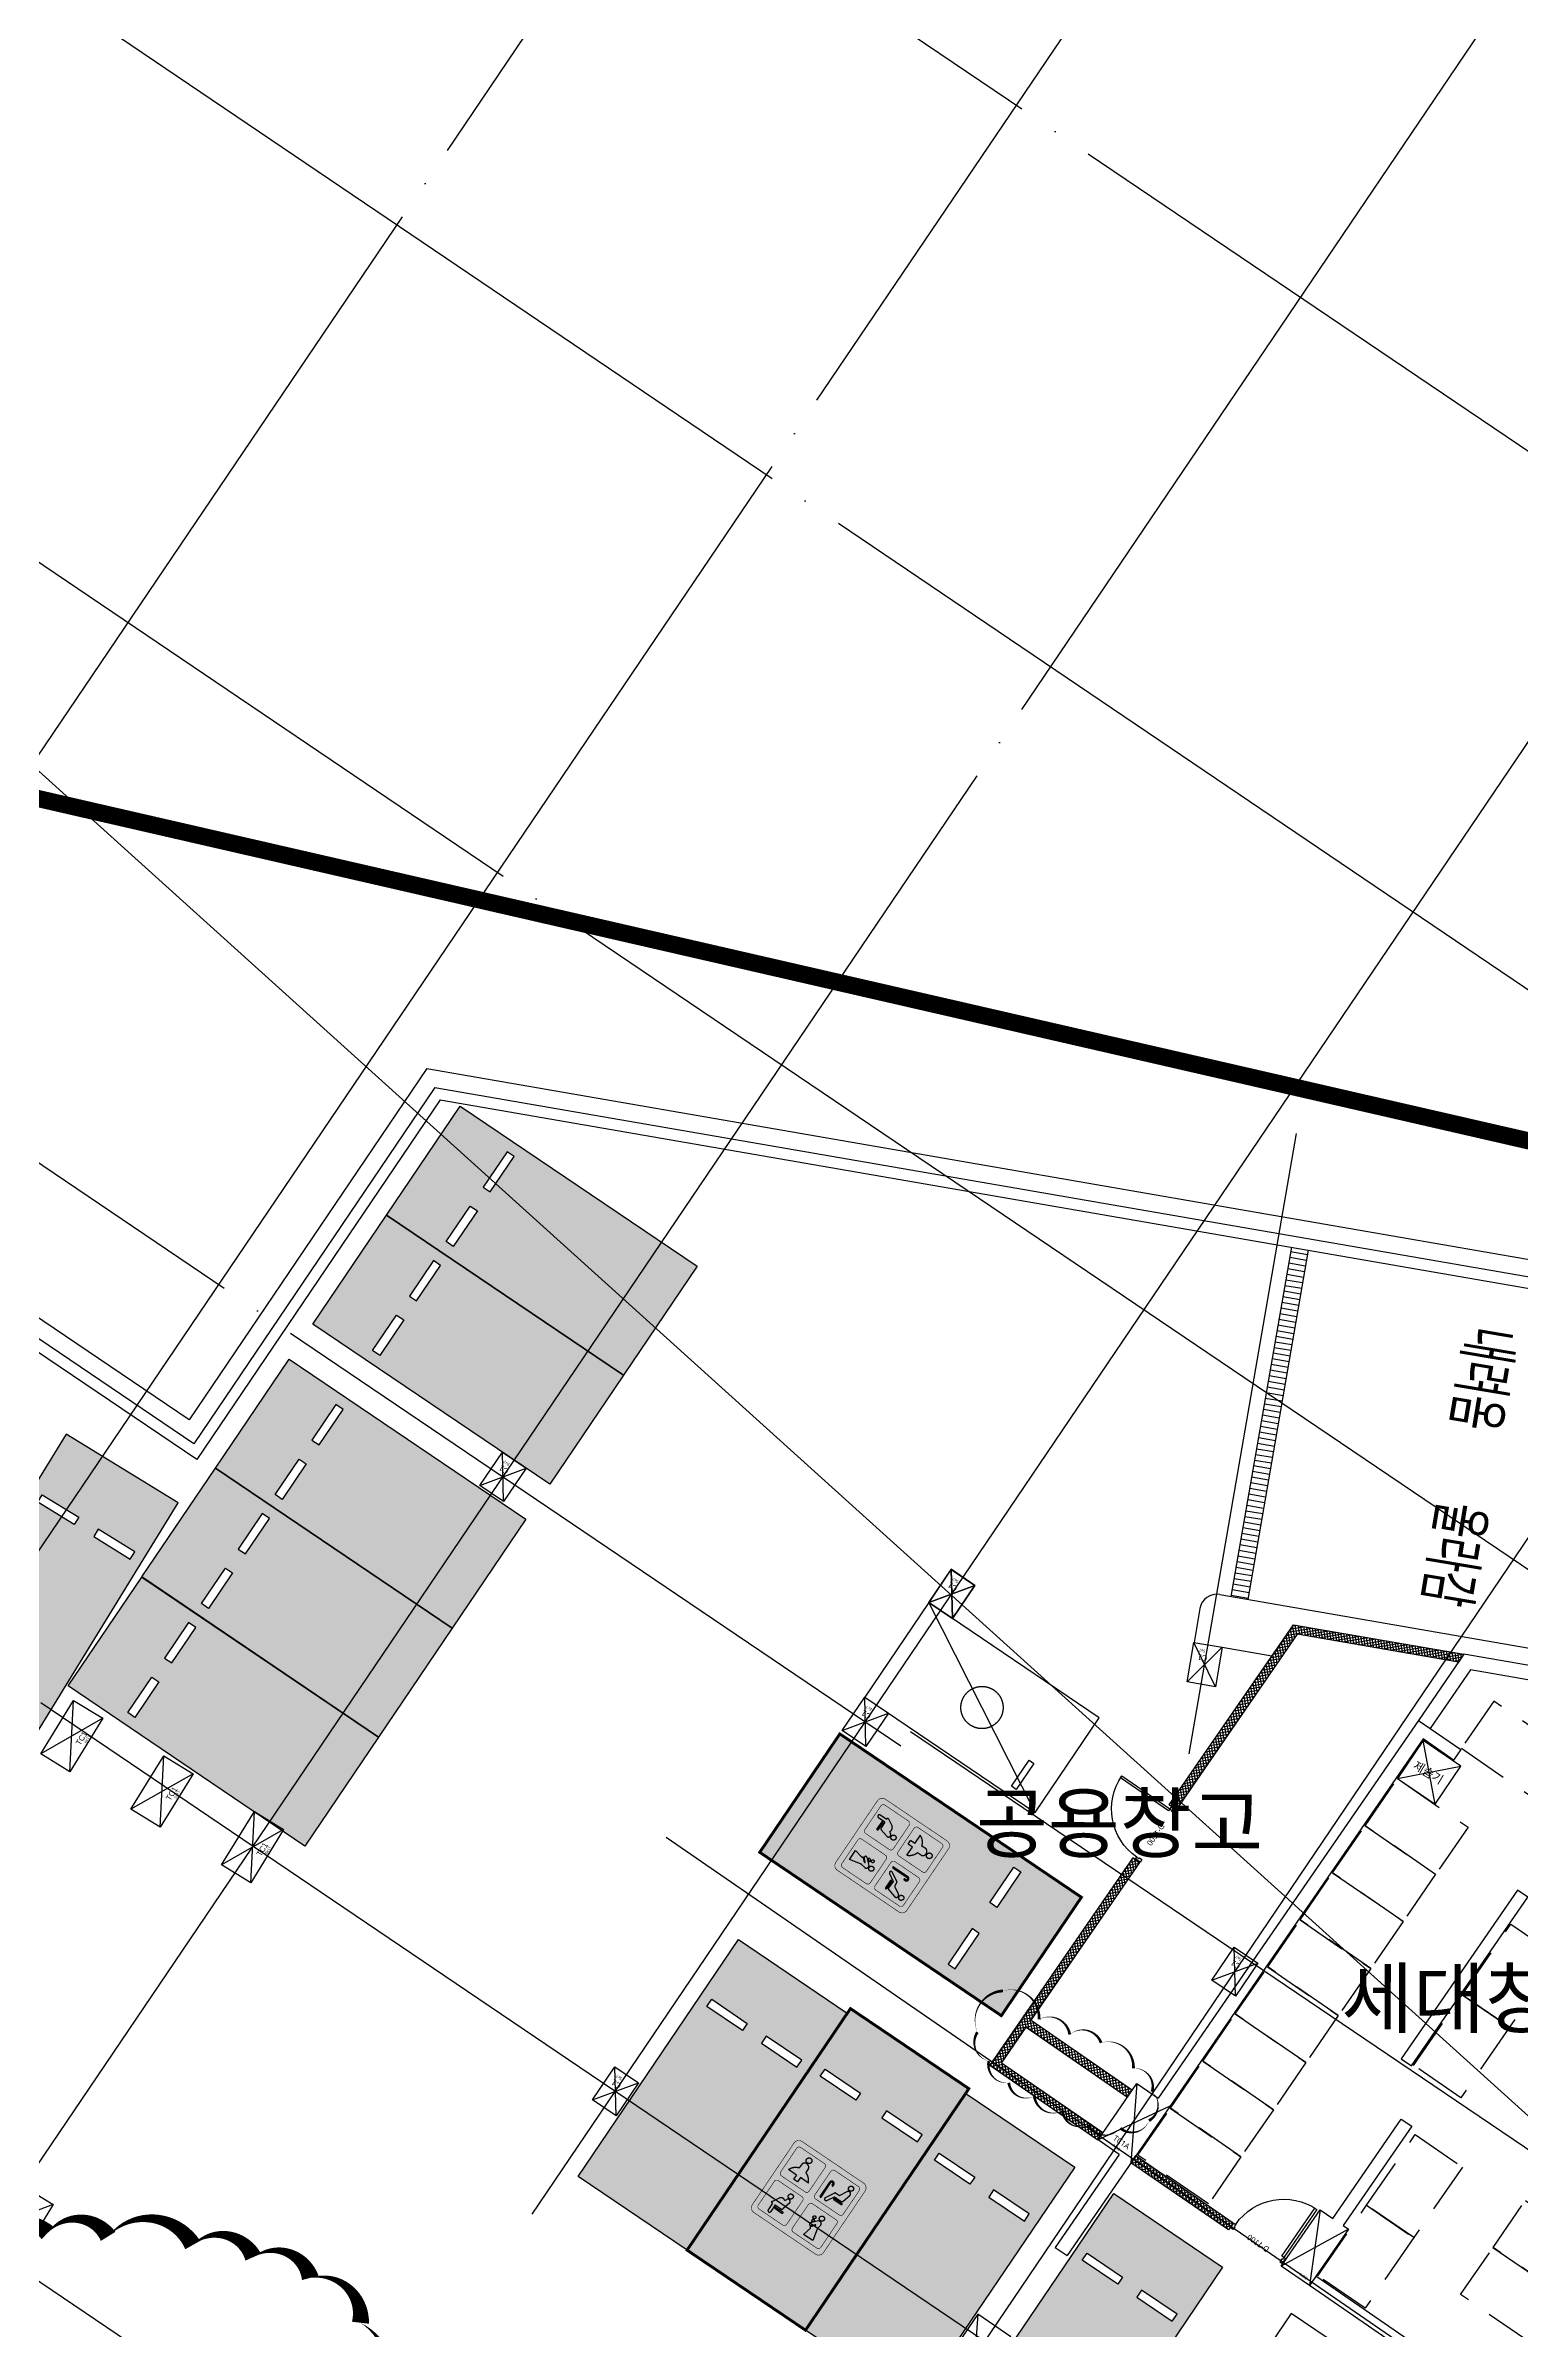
# Model space of a CAD drawing. Header units: millimetres. Extents: x -21000 to 567700, y 435000 to 850800.
# Drawn here: x 85541 to 111346, y 707680 to 747636 of the extents above; entities that cross this region are included whole.
import ezdxf
from ezdxf.enums import TextEntityAlignment as Align
from ezdxf.xclip import XClip

# ---------------------------------------------------------------- set-up
doc = ezdxf.new("R2010")
doc.units = ezdxf.units.MM
doc.header["$LTSCALE"] = 700
doc.header["$XCLIPFRAME"] = 2
for name, pattern in [('AB_Pbase$0$PHANTOMX2', [5, 2.5, -0.5, 0.5, -0.5, 0.5, -0.5]), ('AB_Pbase$0$주차장기둥$0$CEN', [62, 60, -1, 0, -1]), ('AB_Pbase$0$지하1층 동골조$0$PHANTOMX2', [5, 2.5, -0.5, 0.5, -0.5, 0.5, -0.5]), ('HIDDEN', [9.525, 6.35, -3.175])]:
    doc.linetypes.add(name, pattern=pattern)
doc.layers.get('0').update_dxf_attribs({"color": 2})
doc.layers.get('Defpoints').update_dxf_attribs({"color": 171})
for name, color, linetype, plot in [('AB_Pbase$0$252', 252, 'Continuous', False), ('AB_Pbase$0$CON-101-B2F$0$DEFPOINT', 247, 'Continuous', False), ('AB_Pbase$0$CON-102-B2F$0$DEFPOINT', 247, 'Continuous', False), ('AB_Pbase$0$Defponts', 161, 'Continuous', False), ('AB_Pbase$0$주차-카운터', 151, 'Continuous', False), ('AB_Pbase$0$주차장기둥$0$DEFPOINT', 247, 'Continuous', False), ('AB_Pbase$0$지하1층 동골조$0$Defpoints1', 235, 'Continuous', False), ('def_10', 230, 'Continuous', False)]:
    doc.layers.add(name, color=color, linetype=linetype, plot=plot)
for name, color, linetype in [('AB_Pbase$0$AA-XXXX-CNTL', 1, 'Continuous'), ('AB_Pbase$0$ELE8', 8, 'Continuous'), ('AB_Pbase$0$FIN', 6, 'Continuous'), ('AB_Pbase$0$HAT', 8, 'Continuous'), ('AB_Pbase$0$SITE', 3, 'AB_Pbase$0$PHANTOMX2'), ('AB_Pbase$0$WAL', 3, 'Continuous'), ('AB_Pbase$0$WIN', 4, 'Continuous'), ('AB_Pbase$0$WIN1', 1, 'Continuous'), ('AB_Pbase$0$경량벽체 세대창고', 4, 'HIDDEN'), ('AB_Pbase$0$경량벽체 세대창고 모듈', 4, 'HIDDEN'), ('AB_Pbase$0$제습기(세대창고)', 6, 'Continuous'), ('AB_Pbase$0$주차(경형)', 9, 'Continuous'), ('AB_Pbase$0$주차-sol', 254, 'Continuous'), ('AB_Pbase$0$주차-여행', 221, 'Continuous'), ('AB_Pbase$0$주차-일반', 9, 'Continuous'), ('AB_Pbase$0$주차-장애인', 8, 'Continuous'), ('AB_Pbase$0$주차장기둥$0$CEN_P', 244, 'AB_Pbase$0$주차장기둥$0$CEN'), ('TEXT', 3, 'Continuous')]:
    doc.layers.add(name, color=color, linetype=linetype)
doc.styles.add('AB_Pbase$0$CON-101-B2F$0$맑은 고딕', font='')
doc.styles.add('AB_Pbase$0$CON-101-B2F$0$맑은고딕', font='malgun.ttf')
doc.styles.add('AB_Pbase$0$CON-102-B2F$0$맑은고딕', font='malgun.ttf')
doc.styles.add('AB_Pbase$0$돋움', font='')
doc.styles.add('AB_Pbase$0$주차장기둥$0$맑은 고딕', font='')
doc.styles.add('돋움', font='malgun.ttf')
doc.styles.get('AB_Pbase$0$CON-101-B2F$0$맑은 고딕').set_extended_font_data('Dotum')
doc.styles.get('AB_Pbase$0$돋움').set_extended_font_data('Dotum')
doc.styles.get('AB_Pbase$0$주차장기둥$0$맑은 고딕').set_extended_font_data('Dotum')

# ---------------------------------------------------------------- blocks, each defined once
blk = doc.blocks.new('AB_Pbase$0$SITE0917')
at = {"layer": 'AB_Pbase$0$SITE', "ltscale": 4, "const_width": 300, "flags": 128}
blk.add_lwpolyline([(166790, 14282), (166796, 12458), (166803, 9905), (165179, 5176), (118539, -54372), (114046, -52298), (105316, -48298), (96846, -44418), (95856, -43968), (88256, -40478), (81076, -37188), (79666, -36528), (79666, -36528), (79666, -36528), (51296, -23518), (51296, -23518), (51296, -23518), (51296, -23518), (24886, -11398), (16536, -7578), (0, 0), (0, 0), (4267, 9299), (5687, 12403), (9896, 21572), (16196, 35292), (20268, 44180), (40845, 43843), (85590, 33566), (130335, 23288), (156238, 14282), (166790, 14282)], dxfattribs=at)
blk = doc.blocks.new('AB_Pbase$0$Door_s_1100')
at = {"layer": 'AB_Pbase$0$Defponts'}
for p, q in [((-10, 0), (-10, 100)), ((1110, 0), (1110, 100))]:
    blk.add_line(p, q, dxfattribs=at)
at = {"layer": 'AB_Pbase$0$WIN'}
for points in [[(40, 100), (80, 100), (80, 1120), (40, 1120)], [(55, 55), (55, 0), (0, 0), (0, 100), (40, 100), (40, 55)], [(1045, 55), (1045, 0), (1100, 0), (1100, 100), (1060, 100), (1060, 55)]]:
    blk.add_lwpolyline(points, close=True, dxfattribs=at)
at = {"layer": 'AB_Pbase$0$WIN1'}
blk.add_arc((40, 100), 1020, 0, 90, dxfattribs=at)
at = {"layer": 'AB_Pbase$0$Defponts', "style": 'AB_Pbase$0$돋움'}
blk.add_text('D-1100', height=100, dxfattribs=at).set_placement((550, 50), align=Align.MIDDLE)
blk = doc.blocks.new('AB_Pbase$0$20160212_34980', base_point=(54476081, -70515734))
at = {"layer": 'AB_Pbase$0$WIN', "rotation": 125.1554939794611}
blk.add_blockref('AB_Pbase$0$Door_s_1100', (54476081, -70515734), dxfattribs=at)
blk = doc.blocks.new('AB_Pbase$0$CON-101-B2F')
for points in [[(7730, -10850), (7730, -10250), (8830, -10250), (8830, -10850), (7730, -10850)], [(7730, -12700), (7730, -12100), (8830, -12100), (8830, -12700), (7730, -12700)], [(30, -14560), (30, -13710), (1130, -13710), (1130, -14560), (30, -14560)], [(7730, -14560), (7730, -13960), (8830, -13960), (8830, -14560), (7730, -14560)]]:
    blk.add_lwpolyline(points)
at = {"layer": 'AB_Pbase$0$CON-101-B2F$0$DEFPOINT', "color": 190}
for p, q in [((7730, -10850), (8830, -10250)), ((8830, -10850), (7730, -10250)), ((7730, -12700), (8830, -12100)), ((8830, -12700), (7730, -12100)), ((1130, -14560), (30, -13710)), ((7730, -14560), (8830, -13960)), ((8830, -14560), (7730, -13960))]:
    blk.add_line(p, q, dxfattribs=at)
at = {"layer": 'AB_Pbase$0$CON-101-B2F$0$DEFPOINT', "color": 6}
for s, height, style, p in [('TC1', 100, 'AB_Pbase$0$CON-101-B2F$0$맑은 고딕', (8213, -10765)), ('6x11', 50, 'AB_Pbase$0$CON-101-B2F$0$맑은고딕', (8301, -10830)), ('TC1', 100, 'AB_Pbase$0$CON-101-B2F$0$맑은 고딕', (8213, -12615)), ('6x11', 50, 'AB_Pbase$0$CON-101-B2F$0$맑은고딕', (8301, -12680)), ('TC1', 100, 'AB_Pbase$0$CON-101-B2F$0$맑은 고딕', (8213, -14475)), ('6x11', 50, 'AB_Pbase$0$CON-101-B2F$0$맑은고딕', (8301, -14540))]:
    blk.add_text(s, height=height, rotation=0, dxfattribs=dict(at, style=style)).set_placement(p)
blk = doc.blocks.new('AB_Pbase$0$CON-101-B1F')
blk.add_blockref('AB_Pbase$0$CON-101-B2F', (0, 0))
blk = doc.blocks.new('AB_Pbase$0$CON-102-B2F', base_point=(36980, 677993, 0))
for p, q in [((-8430, -3470), (-8430, -11490)), ((-8430, -3470), (-7530, -3470)), ((-7530, -3470), (-7530, -3690)), ((-8180, -3690), (-8180, -14660)), ((-7530, -3690), (-8180, -3690)), ((-5100, -4930), (-5320, -4930)), ((-5320, -4930), (-5320, -8510)), ((-5100, -8510), (-5100, -4930)), ((-5320, -8510), (-5100, -8510)), ((-4720, -11490), (-4720, -9380)), ((-4720, -9380), (-4500, -9380)), ((-4500, -9380), (-4500, -11490)), ((-8430, -12690), (-8430, -14660)), ((-8430, -14660), (-8180, -14660))]:
    blk.add_line(p, q)
for points in [[(-8430, -12690), (-8880, -12690), (-8880, -11490), (-8430, -11490)], [(-4500, -11490), (-4390, -11490), (-4390, -12690), (-4990, -12690), (-4990, -11490), (-4720, -11490)], [(-8880, -17590), (-8180, -17590), (-8180, -16390), (-8880, -16390), (-8880, -17590)]]:
    blk.add_lwpolyline(points)
at = {"layer": 'AB_Pbase$0$CON-102-B2F$0$DEFPOINT', "color": 190}
for p, q in [((-8180, -11490), (-8880, -12690)), ((-8880, -11490), (-8180, -12690)), ((-4390, -11490), (-4990, -12690)), ((-4990, -11490), (-4390, -12690)), ((-8880, -16390), (-8180, -17590))]:
    blk.add_line(p, q, dxfattribs=at)
at = {"layer": 'AB_Pbase$0$CON-102-B2F$0$DEFPOINT', "color": 6, "style": 'AB_Pbase$0$CON-102-B2F$0$맑은고딕'}
for s, height, rotation, p in [('TC1A', 100, 360, (-8676, -12539)), ('7x12', 50, 360, (-8617, -12640)), ('6x12', 50, 0, (-4645, -12638))]:
    blk.add_text(s, height=height, rotation=rotation, dxfattribs=at).set_placement(p)
blk = doc.blocks.new('AB_Pbase$0$CON-102-B1F')
blk.add_blockref('AB_Pbase$0$CON-102-B2F', (36980, 677993, 0))
blk = doc.blocks.new('AB_Pbase$0$지하1층 동골조')
at = {"layer": 'AB_Pbase$0$지하1층 동골조$0$Defpoints1', "linetype": 'AB_Pbase$0$지하1층 동골조$0$PHANTOMX2', "ltscale": 2, "flags": 128}
blk.add_lwpolyline([(48251, 68654), (37700, 68654), (11797, 77660), (-32949, 87937), (-77694, 98214), (-98271, 98552)], dxfattribs=at)
for name, p, rotation in [('AB_Pbase$0$CON-101-B1F', (-74271, 76576), 58.4291608798079), ('AB_Pbase$0$CON-102-B1F', (-28489, 76455), 325.4314069459599)]:
    blk.add_blockref(name, p, dxfattribs=dict(rotation=rotation))
blk = doc.blocks.new('AB_Pbase$0$세대창고')
at = {"layer": 'AB_Pbase$0$경량벽체 세대창고', "ltscale": 0.2}
blk.add_lwpolyline([(-290837, 78445), (-291837, 78445), (-291837, 79945), (-290837, 79945)], close=True, dxfattribs=at)
blk = doc.blocks.new('AB_Pbase$0$C1CD84166')
at = {"layer": 'AB_Pbase$0$경량벽체 세대창고', "ltscale": 0.2}
blk.add_lwpolyline([(125, 245), (1625, 245), (1625, 1245), (125, 1245)], close=True, dxfattribs=at)
blk = doc.blocks.new('AB_Pbase$0$제습기(세대창고)')
at = {"layer": 'AB_Pbase$0$제습기(세대창고)', "color": 6, "ltscale": 0.2}
for p, q in [((0, 0), (800, 800)), ((0, 800), (800, 0))]:
    blk.add_line(p, q, dxfattribs=at)
blk.add_lwpolyline([(0, 0), (800, 0), (800, 800), (0, 800)], close=True, dxfattribs=at)
at = {"layer": 'AB_Pbase$0$Defponts', "ltscale": 0.2, "style": 'AB_Pbase$0$돋움'}
blk.add_text('제습기', height=150, rotation=273.209, dxfattribs=at).set_placement((298, 688))
blk = doc.blocks.new('AB_Pbase$0$0228_REV.')
at = {"layer": 'AB_Pbase$0$경량벽체 세대창고 모듈'}
for name, p, rotation in [('AB_Pbase$0$C1CD84166', (313410, 610813), 325.4314069459609), ('AB_Pbase$0$세대창고', (543384, 804542), 55.43140696865314), ('AB_Pbase$0$세대창고', (542816, 803719), 55.43140696865314), ('AB_Pbase$0$세대창고', (542249, 802896), 55.43140696865314), ('AB_Pbase$0$세대창고', (541682, 802072), 55.43140696865314), ('AB_Pbase$0$세대창고', (541114, 801249), 55.43140696865314), ('AB_Pbase$0$세대창고', (540547, 800425), 55.43140696865314), ('AB_Pbase$0$세대창고', (539980, 799602), 55.43140696865314), ('AB_Pbase$0$세대창고', (539412, 798778), 55.43140696865314), ('AB_Pbase$0$세대창고', (84592, 407233), 235.4314069435552), ('AB_Pbase$0$세대창고', (84024, 406410), 235.4314069435552)]:
    blk.add_blockref(name, p, dxfattribs=dict(at, rotation=rotation))
at = {"layer": 'AB_Pbase$0$경량벽체 세대창고 모듈', "xscale": -0.9999999999999994, "rotation": 55.43140694596978}
for p in [(315616, 607264), (314765, 606029), (313943, 603584), (313092, 602349)]:
    blk.add_blockref('AB_Pbase$0$C1CD84166', p, dxfattribs=at)
at = {"layer": 'AB_Pbase$0$제습기(세대창고)', "color": 6, "rotation": 55.92862985145394}
blk.add_blockref('AB_Pbase$0$제습기(세대창고)', (313197, 609966), dxfattribs=at)
blk = doc.blocks.new('AB_Pbase$0$AB_Pbase_지하1층_골조')
for p, q in [((88052, 723601), (69994, 735814)), ((88133, 723185), (70382, 735190)), ((92208, 729746), (88052, 723601)), ((92208, 729746), (136569, 722069)), ((92348, 729417), (88133, 723185)), ((92348, 729417), (136518, 721774)), ((110343, 719504), (109545, 718346)), ((110458, 719230), (109751, 718205)), ((136266, 715018), (110343, 719504)), ((136169, 714781), (110458, 719230)), ((109518, 707168), (107641, 708462)), ((109632, 707333), (107754, 708627))]:
    blk.add_line(p, q)
blk.add_lwpolyline([(101376, 720989), (100984, 720409), (101398, 720129), (101790, 720709), (101376, 720989)])
at = {"layer": 'Defpoints'}
for p, q in [((101376, 720989), (101398, 720129)), ((101790, 720709), (100984, 720409))]:
    blk.add_line(p, q, dxfattribs=at)
blk = doc.blocks.new('AB_Pbase$0$주차장기둥$0$cen 1bl 지하')
at = {"layer": 'AB_Pbase$0$주차장기둥$0$CEN_P', "color": 5}
for p, q in [((23490, -10340), (34040, 108536)), ((31260, -11030), (41809, 107847)), ((40854, 29209), (47786, 107316)), ((49960, 45272), (55406, 106640)), ((52626, -12926), (63175, 105951)), ((-2236, 85338), (141910, 72546)), ((-2926, 77568), (141221, 64776)), ((-3668, 69201), (140478, 56409)), ((-4437, 60535), (51626, 55560)), ((51652, 55859), (139736, 48042)), ((-5127, 52766), (139020, 39974)), ((-5869, 44399), (138277, 31607))]:
    blk.add_line(p, q, dxfattribs=at)
blk = doc.blocks.new('AB_Pbase$0$주차장기둥$0$p기둥 5x7')
blk.add_lwpolyline([(-250, 350), (250, 350), (250, -350), (-250, -350)], close=True)
at = {"layer": 'AB_Pbase$0$주차장기둥$0$DEFPOINT'}
for p, q in [((250, 350), (-250, -350)), ((-250, 350), (250, -350))]:
    blk.add_line(p, q, dxfattribs=at)
at = {"layer": 'AB_Pbase$0$주차장기둥$0$DEFPOINT', "color": 6, "style": 'AB_Pbase$0$주차장기둥$0$맑은 고딕'}
for s, height, p in [('C1', 100, (-24, -160)), ('5x7', 50, (29, -259))]:
    blk.add_text(s, height=height, rotation=0, dxfattribs=at).set_placement(p)
blk = doc.blocks.new('AB_Pbase$0$주차장기둥')
for name, p, rotation in [('AB_Pbase$0$주차장기둥$0$cen 1bl 지하', (-253926, 27514), 1.99999810188403), ('AB_Pbase$0$주차장기둥$0$p기둥 5x7', (-200449, 88797), 201.18218399859), ('AB_Pbase$0$주차장기둥$0$p기둥 5x7', (-204875, 87578), 176.9286298184038), ('AB_Pbase$0$주차장기둥$0$p기둥 5x7', (-212658, 85292), 176.9286298184038), ('AB_Pbase$0$주차장기둥$0$p기둥 5x7', (-205019, 84882), 176.9286298184038), ('AB_Pbase$0$주차장기둥$0$p기둥 5x7', (-197231, 84464), 176.9286298184039), ('AB_Pbase$0$주차장기둥$0$p기둥 5x7', (-205437, 77093), 176.9286298184038)]:
    blk.add_blockref(name, p, dxfattribs=dict(rotation=rotation))
blk = doc.blocks.new('AB_Pbase$0$실명')
at = {"layer": 'AB_Pbase$0$Defponts', "style": 'AB_Pbase$0$돋움'}
for s, p in [('공용창고', (125333, -114287)), ('세대창고', (131721, -117353))]:
    blk.add_text(s, height=1000, rotation=359.9315, dxfattribs=at).set_placement(p, align=Align.MIDDLE)
blk = doc.blocks.new('AB_Pbase$0$주차일반')
at = {"layer": 'AB_Pbase$0$주차-sol'}
h = blk.add_hatch(color=254, dxfattribs=at)
h.dxf.hatch_style = 1
h.paths.add_polyline_path([(0, 0), (-2300, 0), (-2300, -5000), (0, -5000)])
h.paths.add_polyline_path([(-200, -3725), (-200, -3875), (-950, -3875), (-950, -3725)], flags=16)
h.paths.add_polyline_path([(-1350, -3725), (-1350, -3875), (-2100, -3875), (-2100, -3725)], flags=16)
at = {"layer": 'AB_Pbase$0$주차-일반', "color": 6}
for points in [[(0, 0), (0, -5000), (-2300, -5000), (-2300, 0)], [(-1350, -3875), (-1350, -3725), (-2100, -3725), (-2100, -3875)], [(-950, -3875), (-950, -3725), (-200, -3725), (-200, -3875)]]:
    blk.add_lwpolyline(points, close=True, dxfattribs=at)
blk = doc.blocks.new('AB_Pbase$0$AB_Pbase-C1BCB056C')
at = {"layer": 'AB_Pbase$0$주차-여행'}
h = blk.add_hatch(color=170, dxfattribs=at)
h.dxf.hatch_style = 1
edge = h.paths.add_edge_path()
edge.add_line((105, 5), (1405, 5))
edge.add_arc((1405, 105), 100, 270, 360)
edge.add_line((1505, 105), (1505, 1405))
edge.add_arc((1405, 1405), 100, 0, 90)
edge.add_line((1405, 1505), (105, 1505))
edge.add_arc((105, 1405), 100, 90, 180)
edge.add_line((5, 1405), (5, 105))
edge.add_arc((105, 105), 100, 180, 270)
h = blk.add_hatch(color=255, dxfattribs=at)
h.dxf.hatch_style = 1
h.paths.add_polyline_path([(465, 1094), (465, 1180, 0.714286), (325, 1180), (325, 1094, 0.219224), (185, 965), (355, 965), (355, 875), (435, 875), (435, 965), (605, 965, 0.219224)])
h.paths.add_polyline_path([(445, 1295, 1), (345, 1295, 1)])
h.paths.add_polyline_path([(905, 1187), (905, 887, 1), (925, 887), (925, 1187, -1), (970, 1187), (970, 1167, 1), (990, 1167), (990, 1187, 1)])
h.paths.add_polyline_path([(1323, 1301, 1), (1233, 1301, 1)])
h.paths.add_polyline_path([(1326, 1193, 0.878579), (1252, 1222), (1178, 1090), (1094, 1086, 0.258599), (1086, 1081), (994, 920, 0.979199), (1041, 893), (1120, 1020), (1258, 1020, 0.342105), (1287, 1042)])
h.paths.add_polyline_path([(1288, 1000), (1138, 1000, 1), (1138, 975), (1288, 975, 1)], flags=17)
h.paths.add_polyline_path([(437, 598, 1), (527, 598, 1)])
h.paths.add_polyline_path([(528, 486, 0.88788), (453, 517), (433, 482, 0.415611), (332, 466), (259, 343, 0.192889), (258, 335, 0.480795), (267, 323), (285, 323), (285, 186, 1), (340, 186), (340, 323), (460, 323, 0.335846), (488, 345)])
h.paths.add_polyline_path([(516, 297), (366, 297, 1), (366, 272), (516, 272, 1)], flags=17)
h.paths.add_polyline_path([(1053, 529, 1), (1002, 529, 1)])
h.paths.add_polyline_path([(1071, 480, 1.194973), (1032, 437)])
h.paths.add_polyline_path([(1196, 466, 0.70337), (1123, 516), (1027, 409, 1), (1064, 375), (1111, 428, -1), (1122, 418), (1063, 351, 0.482877), (1064, 343), (1073, 339, -0.332101), (1075, 333), (1040, 174), (1231, 174), (1185, 381, -0.096684), (1185, 402)])
h.paths.add_polyline_path([(1194, 582, 1), (1104, 582, 1)])
at = {"layer": 'AB_Pbase$0$주차-여행', "color": 255}
for p, q in [((1178, 1090), (1252, 1222)), ((355, 965), (185, 965)), ((325, 1180), (325, 1094)), ((355, 965), (355, 875)), ((435, 875), (355, 875)), ((605, 965), (435, 965)), ((435, 965), (435, 875)), ((465, 1180), (465, 1094)), ((905, 887), (905, 1187)), ((925, 887), (925, 1187)), ((970, 1167), (970, 1187)), ((990, 1167), (990, 1187)), ((994, 920), (1086, 1081)), ((1041, 893), (1120, 1020)), ((1094, 1086), (1178, 1090)), ((1120, 1020), (1258, 1020)), ((1138, 1000), (1288, 1000)), ((1138, 975), (1288, 975)), ((1287, 1042), (1326, 1193)), ((259, 343), (332, 466)), ((433, 482), (453, 517)), ((528, 486), (488, 345)), ((1123, 516), (1027, 409)), ((1071, 480), (1032, 437)), ((1122, 418), (1063, 351)), ((1111, 428), (1064, 375)), ((1185, 402), (1196, 466)), ((257, 333), (257, 338)), ((267, 323), (285, 323)), ((285, 323), (285, 186)), ((340, 323), (460, 323)), ((340, 323), (340, 186)), ((366, 297), (516, 297)), ((366, 272), (516, 272)), ((1075, 333), (1040, 174)), ((1231, 174), (1040, 174)), ((1073, 339), (1064, 343)), ((1185, 381), (1231, 174))]:
    blk.add_line(p, q, dxfattribs=at)
at = {"layer": 'AB_Pbase$0$주차-여행', "color": 255, "const_width": 10}
for points in [[(105, 5), (1405, 5, 0.414214), (1505, 105), (1505, 1405, 0.414214), (1405, 1505), (105, 1505, 0.414214), (5, 1405), (5, 105, 0.414214)], [(145, 805), (645, 805, 0.414214), (695, 855), (695, 1355, 0.414214), (645, 1405), (145, 1405, 0.414214), (95, 1355), (95, 855, 0.414214)], [(865, 805), (1365, 805, 0.414214), (1415, 855), (1415, 1355, 0.414214), (1365, 1405), (865, 1405, 0.414214), (815, 1355), (815, 855, 0.414214)], [(145, 105), (645, 105, 0.414214), (695, 155), (695, 655, 0.414214), (645, 705), (145, 705, 0.414214), (95, 655), (95, 155, 0.414214)], [(865, 105), (1365, 105, 0.414214), (1415, 155), (1415, 655, 0.414214), (1365, 705), (865, 705, 0.414214), (815, 655), (815, 155, 0.414214)]]:
    blk.add_lwpolyline(points, format="xyb", close=True, dxfattribs=at)
at = {"layer": 'AB_Pbase$0$주차-여행', "color": 255}
for centre, radius in [((395, 1295), 50), ((1278, 1301), 45), ((482, 598), 45), ((1028, 529), 25.7), ((1149, 582), 45)]:
    blk.add_circle(centre, radius, dxfattribs=at)
for centre, radius, start, end in [((395, 1156), 74, 18.9246, 161.0754), ((948, 1187), 42.5, 0, 180), ((948, 1187), 22.5, 0, 180), ((1287, 1203), 40, 345.5444, 150.7519), ((395, 877), 227, 107.9202, 157.3801), ((395, 877), 227, 22.6199, 72.0798), ((915, 887), 10, 180, 0), ((980, 1167), 10, 180, 0), ((1018, 907), 27, 150.4282, 328.0196), ((1094, 1076), 10, 92.4323, 150.4282), ((1138, 987), 12.5, 90, 270), ((1258, 1050), 30, 270, 345.5444), ((1288, 987), 12.5, 270, 90), ((391, 424), 72.3, 54.3449, 144.618), ((489, 497), 41, 344.2578, 150.6627), ((1048, 462), 29, 37.898, 238.2024), ((1046, 392), 25, 138.0502, 318.0502), ((1117, 423), 7.5, 318.0502, 138.0502), ((1151, 478), 46.8, 345.409, 125.8947), ((1239, 393), 55, 170.2464, 192.336), ((267, 338), 10, 149.0416, 180), ((267, 333), 10, 180, 270), ((312, 186), 27.5, 180, 0), ((366, 284), 12.5, 90, 270), ((460, 353), 30, 270, 344.2578), ((516, 284), 12.5, 270, 90), ((1066, 348), 5, 138.0502, 241.1496), ((1070, 334), 5, 347.664, 61.1496)]:
    blk.add_arc(centre, radius, start, end, dxfattribs=at)
blk = doc.blocks.new('AB_Pbase$0$AB_Pbase-여행주차_')
at = {"layer": 'AB_Pbase$0$주차-sol'}
h = blk.add_hatch(color=252, dxfattribs=at)
h.paths.add_polyline_path([(54378012, -70102334), (54378012, -70097234), (54375512, -70097234), (54375512, -70102334)])
h.paths.add_polyline_path([(54377037, -70098359), (54377037, -70098509), (54377787, -70098509), (54377787, -70098359)], flags=16)
h.paths.add_polyline_path([(54376487, -70098359), (54376487, -70098509), (54375737, -70098509), (54375737, -70098359)], flags=16)
at = {"layer": 'AB_Pbase$0$주차-여행', "const_width": 50}
blk.add_lwpolyline([(54378012, -70102334), (54378012, -70097234), (54375512, -70097234), (54375512, -70102334)], close=True, dxfattribs=at)
at = {"layer": 'AB_Pbase$0$주차-여행', "color": 5, "ltscale": 600}
for points in [[(54376487, -70098359), (54376487, -70098509), (54375737, -70098509), (54375737, -70098359)], [(54377037, -70098359), (54377037, -70098509), (54377787, -70098509), (54377787, -70098359)]]:
    blk.add_lwpolyline(points, close=True, dxfattribs=at)
at = {"layer": 'AB_Pbase$0$주차-여행', "xscale": 1.000000000002362, "yscale": 1.000000000002362, "zscale": 1.000000000002362}
blk.add_blockref('AB_Pbase$0$AB_Pbase-C1BCB056C', (54376007, -70101139), dxfattribs=at)
blk = doc.blocks.new('AB_Pbase$0$주차(경형)')
at = {"layer": 'AB_Pbase$0$주차(경형)'}
blk.add_lwpolyline([(2000, -3600), (2000, 0), (0, 0), (0, -3600), (2000, -3600)], dxfattribs=at)
blk.add_lwpolyline([(150, -3000), (700, -3000), (700, -3100), (150, -3100)], close=True, dxfattribs=at)
at = {"layer": 'AB_Pbase$0$주차-카운터', "extrusion": (1.3e-15, -4.51775e-07, 1)}
blk.add_line((0, -3600, 0), (2000, 0), dxfattribs=at)
blk.add_circle((1000, -1800), 369, dxfattribs=at)
blk = doc.blocks.new('AB_Pbase$0$C2FA95CCC_1')
at = {"layer": 'AB_Pbase$0$주차-장애인', "color": 6}
for p, q in [((2300, 0), (2300, 5000)), ((918, 4069), (218, 4069)), ((218, 4069), (218, 3922)), ((918, 4069), (918, 3922)), ((1418, 4069), (2118, 4069)), ((1418, 4069), (1418, 3922)), ((2118, 4069), (2118, 3922)), ((918, 3922), (218, 3922)), ((1418, 3922), (2118, 3922))]:
    blk.add_line(p, q, dxfattribs=at)
at = {"layer": 'AB_Pbase$0$주차-장애인'}
for p, q in [((2800, 5000), (3300, 4500)), ((3008, 5000), (3300, 4708)), ((2300, 4668), (3300, 3668)), ((2300, 4460), (3300, 3460)), ((2300, 3628), (3300, 2628)), ((2300, 3421), (3300, 2421)), ((953, 2209), (893, 2898)), ((865, 2381), (858, 2466)), ((1028, 2788), (997, 2785)), ((997, 2785), (1022, 2500)), ((1022, 2500), (1370, 2500)), ((1030, 2407), (1039, 2303)), ((1370, 2407), (1030, 2407)), ((1370, 2500), (1370, 2407)), ((2300, 2589), (3300, 1589)), ((1458, 2209), (953, 2209)), ((1039, 2303), (1515, 2303)), ((1723, 1689), (1458, 2209)), ((1515, 2303), (1764, 1815)), ((2300, 2381), (3300, 1381)), ((1621, 1768), (1575, 1857)), ((1927, 1793), (1723, 1689)), ((1885, 1877), (1764, 1815)), ((1885, 1877), (1927, 1793)), ((2300, 1549), (3300, 549)), ((2300, 1341), (3300, 341)), ((2300, 509), (2809, 0)), ((2300, 301), (2601, 0))]:
    blk.add_line(p, q, dxfattribs=at)
at = {"layer": 'AB_Pbase$0$주차-장애인', "color": 6}
blk.add_lwpolyline([(3300, 0), (3300, 0), (3300, 5000), (0, 5000), (0, 0), (3300, 0)], dxfattribs=at)
at = {"layer": 'AB_Pbase$0$주차-장애인'}
for centre, radius, start, end in [((1014, 2908), 121, 275, 185), ((1132, 2000), 541, 120.5076, 334.5724), ((1132, 2000), 466, 125, 342.0741)]:
    blk.add_arc(centre, radius, start, end, dxfattribs=at)
blk = doc.blocks.new('AB_Pbase$0$pppaaa_1_1')
at = {"layer": 'AB_Pbase$0$주차(경형)', "extrusion": (3.9181e-07, -2.6499e-07, 1), "rotation": 55.92862926191308}
blk.add_blockref('AB_Pbase$0$주차(경형)', (99863, 718752, 0), dxfattribs=at)
at = {"layer": 'AB_Pbase$0$주차-여행'}
for p, rotation in [((88630552, 6486447), 235.9286267080928), ((-5671458, 89240214), 325.9285484631033)]:
    blk.add_blockref('AB_Pbase$0$AB_Pbase-여행주차_', p, dxfattribs=dict(at, rotation=rotation))
at = {"layer": 'AB_Pbase$0$주차-일반', "extrusion": (0, 0, -1), "xscale": -1, "zscale": -1}
for p, rotation in [((-95643, 724383), 124.0713813638469), ((-94355, 722478), 124.0713813638469), ((-92651, 719959), 124.0713813638469), ((-91362, 718054), 124.0713813638469), ((-90074, 716148), 124.0713813638469), ((-94853, 710371), 214.0714513918209), ((-98829, 707682), 214.0714513918209), ((-101416, 705931), 214.0714513918209)]:
    blk.add_blockref('AB_Pbase$0$주차일반', p, dxfattribs=dict(at, rotation=rotation))
at = {"layer": 'AB_Pbase$0$주차-일반', "extrusion": (0, 0, -1), "zscale": -1, "rotation": 211.5708340435145}
blk.add_blockref('AB_Pbase$0$주차일반', (-85241, 717891), dxfattribs=at)
at = {"layer": 'AB_Pbase$0$주차-장애인', "ltscale": 600, "rotation": 325.9286267105411}
blk.add_blockref('AB_Pbase$0$C2FA95CCC_1', (104520, 703833), dxfattribs=at)
blk = doc.blocks.new('AB_Pbase')
at = {"layer": 'AB_Pbase$0$HAT'}
h = blk.add_hatch(dxfattribs=at)
h.set_pattern_fill('NET', color=256, scale=15, angle=100)
h.paths.add_polyline_path([(110249, 719368), (107428, 719856), (105310, 716783), (105187, 716868), (107359, 720020), (110343, 719504)])
h = blk.add_hatch(dxfattribs=at)
h.set_pattern_fill('NET', color=256, scale=15, angle=100)
h.paths.add_polyline_path([(104029, 711133), (102258, 712353), (104675, 715860), (104551, 715945), (102049, 712315), (103943, 711010)])
h = blk.add_hatch(dxfattribs=at)
h.set_pattern_fill('NET', color=256, scale=15, angle=100)
h.paths.add_polyline_path([(102774, 713102), (102689, 712979), (104460, 711759), (104545, 711882)])
h = blk.add_hatch(dxfattribs=at)
h.set_pattern_fill('NET', color=256, scale=15, angle=100)
h.paths.add_polyline_path([(106224, 709438), (104520, 710612), (104605, 710736), (106309, 709561)])
at = {"layer": 'AB_Pbase$0$252'}
blk.add_line((202357, 629352), (-212981, 1004411), dxfattribs=at)
at = {"layer": 'AB_Pbase$0$AA-XXXX-CNTL'}
blk.add_line((96390, 716306), (109750, 707100), dxfattribs=at)
at = {"layer": 'AB_Pbase$0$ELE8', "color": 6, "ltscale": 0.5}
for p, q in [((106071, 720547), (135676, 715424)), ((105724, 720303), (105622, 719712)), ((106114, 719626), (106984, 719476))]:
    blk.add_line(p, q, dxfattribs=at)
blk.add_arc((106020, 720252), 300, 80.1822, 170.1822, dxfattribs=at)
at = {"layer": 'AB_Pbase$0$FIN'}
for p, q in [((88186, 722907), (73897, 732571)), ((92441, 729198), (88186, 722907)), ((92441, 729198), (136484, 721577)), ((107325, 726622), (106268, 720513)), ((107621, 726571), (106564, 720462)), ((107295, 726448), (107591, 726397)), ((107312, 726547), (107608, 726495)), ((107227, 726054), (107522, 726003)), ((107244, 726152), (107539, 726101)), ((107261, 726251), (107556, 726200)), ((107261, 726251), (107556, 726200)), ((107278, 726349), (107573, 726298)), ((107159, 725660), (107454, 725609)), ((107159, 725660), (107454, 725609)), ((107176, 725758), (107471, 725707)), ((107193, 725857), (107488, 725806)), ((107210, 725955), (107505, 725904)), ((107090, 725266), (107386, 725214)), ((107107, 725364), (107403, 725313)), ((107124, 725463), (107420, 725411)), ((107141, 725561), (107437, 725510)), ((107022, 724871), (107318, 724820)), ((107039, 724970), (107335, 724919)), ((107056, 725068), (107352, 725017)), ((107056, 725068), (107352, 725017)), ((107073, 725167), (107369, 725116)), ((106954, 724477), (107249, 724426)), ((106954, 724477), (107249, 724426)), ((106971, 724576), (107267, 724525)), ((106988, 724674), (107284, 724623)), ((107005, 724773), (107301, 724722)), ((106886, 724083), (107181, 724032)), ((106903, 724182), (107198, 724131)), ((106920, 724280), (107215, 724229)), ((106937, 724379), (107232, 724328)), ((106817, 723689), (107113, 723638)), ((106835, 723788), (107130, 723736)), ((106852, 723886), (107147, 723835)), ((106852, 723886), (107147, 723835)), ((106869, 723985), (107164, 723933)), ((106732, 723196), (107028, 723145)), ((106749, 723295), (107045, 723244)), ((106766, 723393), (107062, 723342)), ((106783, 723492), (107079, 723441)), ((106800, 723590), (107096, 723539)), ((106664, 722802), (106960, 722751)), ((106681, 722901), (106977, 722850)), ((106681, 722901), (106977, 722850)), ((106698, 722999), (106994, 722948)), ((106715, 723098), (107011, 723047)), ((106596, 722408), (106891, 722357)), ((106613, 722507), (106908, 722455)), ((106630, 722605), (106926, 722554)), ((106647, 722704), (106943, 722652)), ((106528, 722014), (106823, 721963)), ((106545, 722112), (106840, 722061)), ((106562, 722211), (106857, 722160)), ((106579, 722309), (106874, 722258)), ((106459, 721620), (106755, 721569)), ((106476, 721718), (106772, 721667)), ((106493, 721817), (106789, 721766)), ((106511, 721915), (106806, 721864)), ((106391, 721226), (106687, 721174)), ((106408, 721324), (106704, 721273)), ((106425, 721423), (106721, 721372)), ((106442, 721521), (106738, 721470)), ((106442, 721521), (106738, 721470)), ((106323, 720831), (106619, 720780)), ((106340, 720930), (106636, 720879)), ((106357, 721029), (106653, 720977)), ((106374, 721127), (106670, 721076)), ((106272, 720536), (106567, 720485)), ((106289, 720634), (106584, 720583)), ((106306, 720733), (106602, 720682))]:
    blk.add_line(p, q, dxfattribs=at)
at = {"layer": 'AB_Pbase$0$WAL'}
for p, q in [((102689, 712979), (104460, 711759)), ((102774, 713102), (104545, 711882))]:
    blk.add_line(p, q, dxfattribs=at)
for points in [[(110249, 719368), (107428, 719856), (105310, 716783), (105187, 716868), (107359, 720020), (110343, 719504)], [(106224, 709438), (104520, 710612), (104605, 710736), (106309, 709561)]]:
    blk.add_lwpolyline(points, close=True, dxfattribs=at)
blk.add_lwpolyline([(102774, 713102), (104675, 715860), (104551, 715945), (102049, 712315), (103943, 711010), (104029, 711133), (102258, 712353), (102689, 712979)], dxfattribs=at)
at = {"layer": 'Defpoints'}
blk.add_line((105538, 717762), (107416, 728614), dxfattribs=at)
for name, p, rotation in [('AB_Pbase$0$AB_Pbase_지하1층_골조', (0, 0), 359.9999999999999), ('AB_Pbase$0$주차장기둥', (231893, 539971), 329.0000000345588), ('AB_Pbase$0$0228_REV.', (-203355, 106916), 359.9999999999992), ('AB_Pbase$0$지하1층 동골조', (146945, 639965), 359.9999999999994), ('AB_Pbase$0$SITE0917', (28406, 694337), 359.9999999999983), ('AB_Pbase$0$실명', (-21011, 830850), 359.9999999999999)]:
    blk.add_blockref(name, p, dxfattribs=dict(rotation=rotation))
at = {"layer": 'AB_Pbase$0$WAL'}
ref = blk.add_blockref('AB_Pbase$0$pppaaa_1_1', (0, 0), dxfattribs=dict(at, rotation=359.9999999999999))
XClip(ref).set_block_clipping_path([(-396188.9384898804, 0.0133324571), (493845.7278262604, 839949.4046300659)])
for p, xscale, rotation in [((105305, 716774), -0.9999999999999939, 180.5869009217253), ((107167, 708849), -0.9999999999999882, 90.58690090023048)]:
    blk.add_blockref('AB_Pbase$0$20160212_34980', p, dxfattribs=dict(at, xscale=xscale, rotation=rotation))

msp = doc.modelspace()

# ---------------------------------------------------------------- block references
ref = msp.add_blockref('AB_Pbase', (0, 0))
XClip(ref).set_block_clipping_path([(-0.000000015, 445500.0000000148), (493845.7187941075, 839949.3912975936)])

# ---------------------------------------------------------------- next in the draw order: linework, layer by layer
at = {"layer": 'def_10'}
msp.add_lwpolyline([(102281, 713616, 0, 50, -0.520567), (102913, 713117, 0, 50, -0.520567), (102913, 713117, 0, 50, -0.520567), (103449, 712852, 0, 50, -0.520567), (103449, 712852, 0, 50, -0.520567), (103997, 712708, 0, 50, -0.520567), (103997, 712708, 0, 50, -0.520567), (104563, 712262, 0, 50, -0.520567), (104563, 712262, 0, 50, -0.520567), (104888, 711853, 0, 50, -0.520567), (104888, 711853, 0, 50, -0.520567), (104834, 711347, 0, 50, -0.520567), (104834, 711347, 0, 50, -0.520567), (104334, 711215, 0, 50, -0.520567), (104334, 711215, 0, 50, -0.520567), (103768, 711269, 0, 50, -0.520567), (103768, 711269, 0, 50, -0.520567), (103322, 711516, 0, 50, -0.520567), (103322, 711516, 0, 50, -0.520567), (102829, 711775, 0, 50, -0.520567), (102829, 711775, 0, 50, -0.520567), (102383, 712009, 0, 50, -0.520567), (102383, 712009, 0, 50, -0.520567), (102034, 712389, 0, 50, -0.520567), (102034, 712389, 0, 50, -0.520567), (101835, 712894, 0, 50, -0.520567), (101835, 712894, 0, 50, -0.520567), (102281, 713616, 0, 0, 0)], format="xyseb", dxfattribs=at)
at = {"layer": 'Defpoints', "color": 30, "true_color": 0xf26722}
msp.add_lwpolyline([(81073, 707390, 0, 300, -0.520567), (82070, 708054, 0, 300, -0.520567), (82070, 708054, 0, 300, -0.520567), (83279, 708870, 0, 300, -0.520567), (83279, 708870, 0, 300, -0.520567), (84336, 709142, 0, 300, -0.520567), (84336, 709142, 0, 300, -0.520567), (85575, 709383, 0, 300, -0.520567), (85575, 709383, 0, 300, -0.520567), (86633, 709323, 0, 300, -0.520567), (86633, 709323, 0, 300, -0.520567), (88113, 709172, 0, 300, -0.520567), (88113, 709172, 0, 300, -0.520567), (89171, 708960, 0, 300, -0.520567), (89171, 708960, 0, 300, -0.520567), (90168, 708598, 0, 300, -0.520567), (90168, 708598, 0, 300, -0.520567), (91045, 707813, 0, 300, -0.520567), (91045, 707813, 0, 300, -0.520567), (91196, 706121, 0, 300, -0.520567)], format="xyseb", dxfattribs=at)

# ---------------------------------------------------------------- next in the draw order: texts
at = {"layer": 'TEXT', "style": '돋움', "width": 0.6}
for s, p in [('내려옴', (110684, 724321)), ('올라감', (110183, 721247))]:
    msp.add_text(s, height=800, rotation=260.426, dxfattribs=at).set_placement(p, align=Align.MIDDLE_CENTER)

doc.saveas('drawing.dxf')
